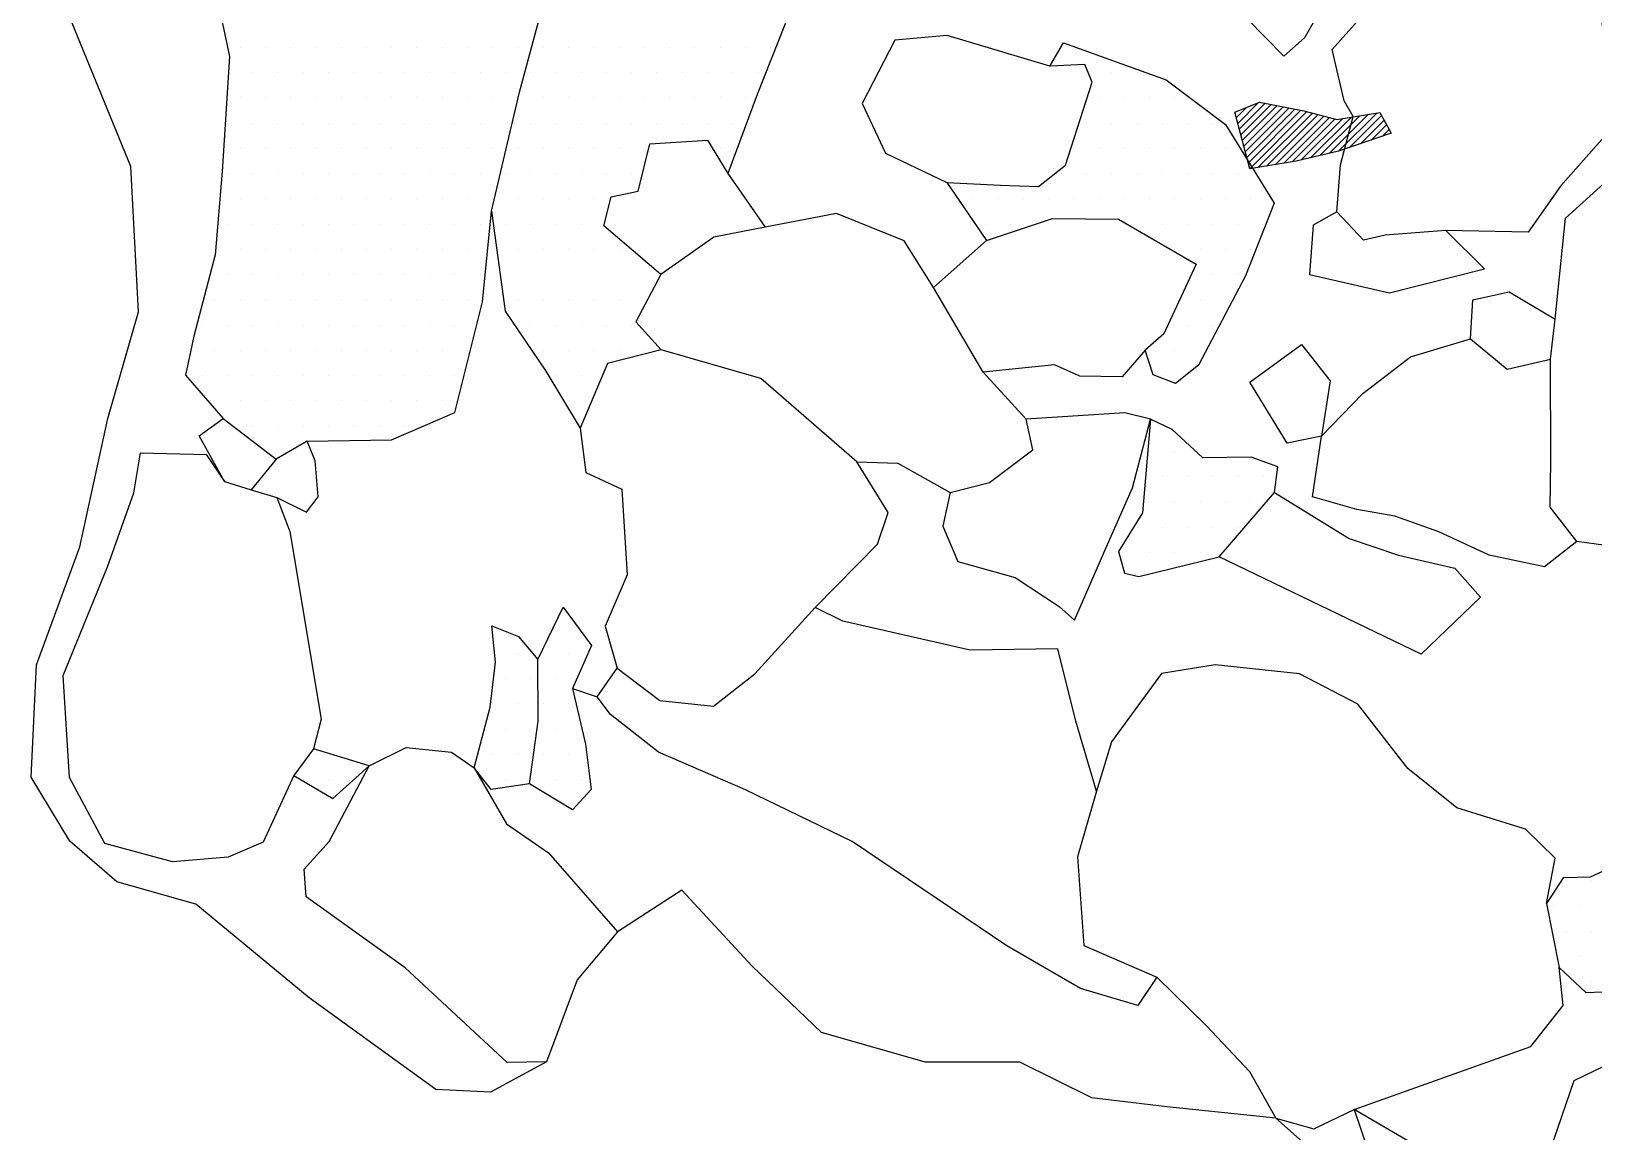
# Model space of a CAD drawing. Header units: metres. Extents: x -1500 to -958, y -1228 to -671.
# Drawn here: x -1367.8 to -1290.5, y -838.7 to -784.2 of the extents above; entities that cross this region are included whole.
import ezdxf

# ---------------------------------------------------------------- set-up
doc = ezdxf.new("R2010")
doc.units = ezdxf.units.M
doc.header["$LTSCALE"] = 25
doc.header["$MEASUREMENT"] = 0
doc.layers.get('0').update_dxf_attribs({"linetype": 'CONTINUOUS'})
for name, color, linetype in [('BEFUND', 1, 'CONTINUOUS'), ('KNOCHEN', 2, 'CONTINUOUS'), ('KNOCHENSCHRAFF', 2, 'CONTINUOUS'), ('STEINE', 4, 'CONTINUOUS'), ('STEINESCHRAFF', 4, 'CONTINUOUS')]:
    doc.layers.add(name, color=color, linetype=linetype)

# ---------------------------------------------------------------- blocks, each defined once
blk = doc.blocks.new('*X1')
at = {"color": 0}
for p, q in [((-1308.215, -788.492), (-1307.705, -787.981)), ((-1308.142, -788.772), (-1307.11, -787.74)), ((-1308.068, -789.052), (-1306.789, -787.773)), ((-1307.995, -789.332), (-1306.493, -787.831)), ((-1307.921, -789.612), (-1306.198, -787.889)), ((-1307.847, -789.892), (-1305.902, -787.946)), ((-1307.774, -790.172), (-1305.606, -788.004)), ((-1307.7, -790.452), (-1305.311, -788.062)), ((-1307.627, -790.732), (-1305.015, -788.12)), ((-1307.553, -791.012), (-1304.727, -788.186)), ((-1307.146, -790.958), (-1304.447, -788.259)), ((-1306.721, -790.886), (-1304.166, -788.332)), ((-1306.296, -790.815), (-1303.886, -788.405)), ((-1304.539, -790.473), (-1302.523, -788.457)), ((-1304.078, -790.365), (-1302.104, -788.391)), ((-1303.616, -790.257), (-1301.685, -788.325)), ((-1303.154, -790.148), (-1301.265, -788.259)), ((-1302.616, -789.964), (-1301.029, -788.377)), ((-1305.871, -790.743), (-1303.605, -788.478)), ((-1305.446, -790.672), (-1303.324, -788.551)), ((-1305.001, -790.581), (-1302.943, -788.523)), ((-1302.078, -789.779), (-1300.906, -788.607)), ((-1301.541, -789.595), (-1300.782, -788.837)), ((-1301.003, -789.411), (-1300.658, -789.067))]:
    blk.add_line(p, q, dxfattribs=at)
blk = doc.blocks.new('*X5')
at = {"color": 0}
for p, q in [((-1357.5, -785), (-1357.5, -785)), ((-1356.25, -785), (-1356.25, -785)), ((-1355, -785), (-1355, -785)), ((-1353.75, -785), (-1353.75, -785)), ((-1352.5, -785), (-1352.5, -785)), ((-1351.25, -785), (-1351.25, -785)), ((-1350, -785), (-1350, -785)), ((-1348.75, -785), (-1348.75, -785)), ((-1347.5, -785), (-1347.5, -785)), ((-1346.25, -785), (-1346.25, -785)), ((-1345, -785), (-1345, -785)), ((-1343.75, -785), (-1343.75, -785)), ((-1342.5, -785), (-1342.5, -785)), ((-1341.25, -785), (-1341.25, -785)), ((-1340, -785), (-1340, -785)), ((-1338.75, -785), (-1338.75, -785)), ((-1337.5, -785), (-1337.5, -785)), ((-1336.25, -785), (-1336.25, -785)), ((-1335, -785), (-1335, -785)), ((-1333.75, -785), (-1333.75, -785)), ((-1332.5, -785), (-1332.5, -785)), ((-1331.25, -785), (-1331.25, -785)), ((-1316.25, -785), (-1316.25, -785)), ((-1356.875, -786.25), (-1356.875, -786.25)), ((-1355.625, -786.25), (-1355.625, -786.25)), ((-1354.375, -786.25), (-1354.375, -786.25)), ((-1353.125, -786.25), (-1353.125, -786.25)), ((-1351.875, -786.25), (-1351.875, -786.25)), ((-1350.625, -786.25), (-1350.625, -786.25)), ((-1349.375, -786.25), (-1349.375, -786.25)), ((-1348.125, -786.25), (-1348.125, -786.25)), ((-1346.875, -786.25), (-1346.875, -786.25)), ((-1345.625, -786.25), (-1345.625, -786.25)), ((-1344.375, -786.25), (-1344.375, -786.25)), ((-1343.125, -786.25), (-1343.125, -786.25)), ((-1341.875, -786.25), (-1341.875, -786.25)), ((-1340.625, -786.25), (-1340.625, -786.25)), ((-1339.375, -786.25), (-1339.375, -786.25)), ((-1338.125, -786.25), (-1338.125, -786.25)), ((-1336.875, -786.25), (-1336.875, -786.25)), ((-1335.625, -786.25), (-1335.625, -786.25)), ((-1334.375, -786.25), (-1334.375, -786.25)), ((-1333.125, -786.25), (-1333.125, -786.25)), ((-1331.875, -786.25), (-1331.875, -786.25)), ((-1314.375, -786.25), (-1314.375, -786.25)), ((-1313.125, -786.25), (-1313.125, -786.25)), ((-1357.5, -787.5), (-1357.5, -787.5)), ((-1356.25, -787.5), (-1356.25, -787.5)), ((-1355, -787.5), (-1355, -787.5)), ((-1353.75, -787.5), (-1353.75, -787.5)), ((-1352.5, -787.5), (-1352.5, -787.5)), ((-1351.25, -787.5), (-1351.25, -787.5)), ((-1350, -787.5), (-1350, -787.5)), ((-1348.75, -787.5), (-1348.75, -787.5)), ((-1347.5, -787.5), (-1347.5, -787.5)), ((-1346.25, -787.5), (-1346.25, -787.5)), ((-1345, -787.5), (-1345, -787.5)), ((-1343.75, -787.5), (-1343.75, -787.5)), ((-1342.5, -787.5), (-1342.5, -787.5)), ((-1341.25, -787.5), (-1341.25, -787.5)), ((-1340, -787.5), (-1340, -787.5)), ((-1338.75, -787.5), (-1338.75, -787.5)), ((-1337.5, -787.5), (-1337.5, -787.5)), ((-1336.25, -787.5), (-1336.25, -787.5)), ((-1335, -787.5), (-1335, -787.5)), ((-1333.75, -787.5), (-1333.75, -787.5)), ((-1332.5, -787.5), (-1332.5, -787.5)), ((-1315, -787.5), (-1315, -787.5)), ((-1313.75, -787.5), (-1313.75, -787.5)), ((-1312.5, -787.5), (-1312.5, -787.5)), ((-1311.25, -787.5), (-1311.25, -787.5)), ((-1358.125, -788.75), (-1358.125, -788.75)), ((-1356.875, -788.75), (-1356.875, -788.75)), ((-1355.625, -788.75), (-1355.625, -788.75)), ((-1354.375, -788.75), (-1354.375, -788.75)), ((-1353.125, -788.75), (-1353.125, -788.75)), ((-1351.875, -788.75), (-1351.875, -788.75)), ((-1350.625, -788.75), (-1350.625, -788.75)), ((-1349.375, -788.75), (-1349.375, -788.75)), ((-1348.125, -788.75), (-1348.125, -788.75)), ((-1346.875, -788.75), (-1346.875, -788.75)), ((-1345.625, -788.75), (-1345.625, -788.75)), ((-1344.375, -788.75), (-1344.375, -788.75)), ((-1343.125, -788.75), (-1343.125, -788.75)), ((-1341.875, -788.75), (-1341.875, -788.75)), ((-1340.625, -788.75), (-1340.625, -788.75)), ((-1339.375, -788.75), (-1339.375, -788.75)), ((-1338.125, -788.75), (-1338.125, -788.75)), ((-1336.875, -788.75), (-1336.875, -788.75)), ((-1335.625, -788.75), (-1335.625, -788.75)), ((-1334.375, -788.75), (-1334.375, -788.75)), ((-1333.125, -788.75), (-1333.125, -788.75)), ((-1315.625, -788.75), (-1315.625, -788.75)), ((-1314.375, -788.75), (-1314.375, -788.75)), ((-1313.125, -788.75), (-1313.125, -788.75)), ((-1311.875, -788.75), (-1311.875, -788.75)), ((-1310.625, -788.75), (-1310.625, -788.75)), ((-1309.375, -788.75), (-1309.375, -788.75)), ((-1357.5, -790), (-1357.5, -790)), ((-1356.25, -790), (-1356.25, -790)), ((-1355, -790), (-1355, -790)), ((-1353.75, -790), (-1353.75, -790)), ((-1352.5, -790), (-1352.5, -790)), ((-1351.25, -790), (-1351.25, -790)), ((-1350, -790), (-1350, -790)), ((-1348.75, -790), (-1348.75, -790)), ((-1347.5, -790), (-1347.5, -790)), ((-1346.25, -790), (-1346.25, -790)), ((-1345, -790), (-1345, -790)), ((-1343.75, -790), (-1343.75, -790)), ((-1342.5, -790), (-1342.5, -790)), ((-1341.25, -790), (-1341.25, -790)), ((-1340, -790), (-1340, -790)), ((-1338.75, -790), (-1338.75, -790)), ((-1337.5, -790), (-1337.5, -790)), ((-1333.75, -790), (-1333.75, -790)), ((-1316.25, -790), (-1316.25, -790)), ((-1315, -790), (-1315, -790)), ((-1313.75, -790), (-1313.75, -790)), ((-1312.5, -790), (-1312.5, -790)), ((-1311.25, -790), (-1311.25, -790)), ((-1310, -790), (-1310, -790)), ((-1308.75, -790), (-1308.75, -790)), ((-1358.125, -791.25), (-1358.125, -791.25)), ((-1356.875, -791.25), (-1356.875, -791.25)), ((-1355.625, -791.25), (-1355.625, -791.25)), ((-1354.375, -791.25), (-1354.375, -791.25)), ((-1353.125, -791.25), (-1353.125, -791.25)), ((-1351.875, -791.25), (-1351.875, -791.25)), ((-1350.625, -791.25), (-1350.625, -791.25)), ((-1349.375, -791.25), (-1349.375, -791.25)), ((-1348.125, -791.25), (-1348.125, -791.25)), ((-1346.875, -791.25), (-1346.875, -791.25)), ((-1345.625, -791.25), (-1345.625, -791.25)), ((-1344.375, -791.25), (-1344.375, -791.25)), ((-1343.125, -791.25), (-1343.125, -791.25)), ((-1341.875, -791.25), (-1341.875, -791.25)), ((-1340.625, -791.25), (-1340.625, -791.25)), ((-1339.375, -791.25), (-1339.375, -791.25)), ((-1338.125, -791.25), (-1338.125, -791.25)), ((-1316.875, -791.25), (-1316.875, -791.25)), ((-1315.625, -791.25), (-1315.625, -791.25)), ((-1314.375, -791.25), (-1314.375, -791.25)), ((-1313.125, -791.25), (-1313.125, -791.25)), ((-1311.875, -791.25), (-1311.875, -791.25)), ((-1310.625, -791.25), (-1310.625, -791.25)), ((-1309.375, -791.25), (-1309.375, -791.25)), ((-1308.125, -791.25), (-1308.125, -791.25)), ((-1357.5, -792.5), (-1357.5, -792.5)), ((-1356.25, -792.5), (-1356.25, -792.5)), ((-1355, -792.5), (-1355, -792.5)), ((-1353.75, -792.5), (-1353.75, -792.5)), ((-1352.5, -792.5), (-1352.5, -792.5)), ((-1351.25, -792.5), (-1351.25, -792.5)), ((-1350, -792.5), (-1350, -792.5)), ((-1348.75, -792.5), (-1348.75, -792.5)), ((-1347.5, -792.5), (-1347.5, -792.5)), ((-1346.25, -792.5), (-1346.25, -792.5)), ((-1345, -792.5), (-1345, -792.5)), ((-1343.75, -792.5), (-1343.75, -792.5)), ((-1342.5, -792.5), (-1342.5, -792.5)), ((-1341.25, -792.5), (-1341.25, -792.5)), ((-1340, -792.5), (-1340, -792.5)), ((-1321.25, -792.5), (-1321.25, -792.5)), ((-1320, -792.5), (-1320, -792.5)), ((-1318.75, -792.5), (-1318.75, -792.5)), ((-1317.5, -792.5), (-1317.5, -792.5)), ((-1316.25, -792.5), (-1316.25, -792.5)), ((-1315, -792.5), (-1315, -792.5)), ((-1313.75, -792.5), (-1313.75, -792.5)), ((-1312.5, -792.5), (-1312.5, -792.5)), ((-1311.25, -792.5), (-1311.25, -792.5)), ((-1310, -792.5), (-1310, -792.5)), ((-1308.75, -792.5), (-1308.75, -792.5)), ((-1307.5, -792.5), (-1307.5, -792.5)), ((-1358.125, -793.75), (-1358.125, -793.75)), ((-1356.875, -793.75), (-1356.875, -793.75)), ((-1355.625, -793.75), (-1355.625, -793.75)), ((-1354.375, -793.75), (-1354.375, -793.75)), ((-1353.125, -793.75), (-1353.125, -793.75)), ((-1351.875, -793.75), (-1351.875, -793.75)), ((-1350.625, -793.75), (-1350.625, -793.75)), ((-1349.375, -793.75), (-1349.375, -793.75)), ((-1348.125, -793.75), (-1348.125, -793.75)), ((-1346.875, -793.75), (-1346.875, -793.75)), ((-1345.625, -793.75), (-1345.625, -793.75)), ((-1344.375, -793.75), (-1344.375, -793.75)), ((-1343.125, -793.75), (-1343.125, -793.75)), ((-1341.875, -793.75), (-1341.875, -793.75)), ((-1340.625, -793.75), (-1340.625, -793.75)), ((-1320.625, -793.75), (-1320.625, -793.75)), ((-1319.375, -793.75), (-1319.375, -793.75)), ((-1318.125, -793.75), (-1318.125, -793.75)), ((-1313.125, -793.75), (-1313.125, -793.75)), ((-1311.875, -793.75), (-1311.875, -793.75)), ((-1310.625, -793.75), (-1310.625, -793.75)), ((-1309.375, -793.75), (-1309.375, -793.75)), ((-1308.125, -793.75), (-1308.125, -793.75)), ((-1306.875, -793.75), (-1306.875, -793.75)), ((-1357.5, -795), (-1357.5, -795)), ((-1356.25, -795), (-1356.25, -795)), ((-1355, -795), (-1355, -795)), ((-1353.75, -795), (-1353.75, -795)), ((-1352.5, -795), (-1352.5, -795)), ((-1351.25, -795), (-1351.25, -795)), ((-1350, -795), (-1350, -795)), ((-1348.75, -795), (-1348.75, -795)), ((-1347.5, -795), (-1347.5, -795)), ((-1346.25, -795), (-1346.25, -795)), ((-1343.75, -795), (-1343.75, -795)), ((-1342.5, -795), (-1342.5, -795)), ((-1341.25, -795), (-1341.25, -795)), ((-1340, -795), (-1340, -795)), ((-1338.75, -795), (-1338.75, -795)), ((-1311.25, -795), (-1311.25, -795)), ((-1310, -795), (-1310, -795)), ((-1308.75, -795), (-1308.75, -795)), ((-1307.5, -795), (-1307.5, -795)), ((-1358.125, -796.25), (-1358.125, -796.25)), ((-1356.875, -796.25), (-1356.875, -796.25)), ((-1355.625, -796.25), (-1355.625, -796.25)), ((-1354.375, -796.25), (-1354.375, -796.25)), ((-1353.125, -796.25), (-1353.125, -796.25)), ((-1351.875, -796.25), (-1351.875, -796.25)), ((-1350.625, -796.25), (-1350.625, -796.25)), ((-1349.375, -796.25), (-1349.375, -796.25)), ((-1348.125, -796.25), (-1348.125, -796.25)), ((-1346.875, -796.25), (-1346.875, -796.25)), ((-1345.625, -796.25), (-1345.625, -796.25)), ((-1309.375, -796.25), (-1309.375, -796.25)), ((-1308.125, -796.25), (-1308.125, -796.25)), ((-1358.75, -797.5), (-1358.75, -797.5)), ((-1357.5, -797.5), (-1357.5, -797.5)), ((-1356.25, -797.5), (-1356.25, -797.5)), ((-1355, -797.5), (-1355, -797.5)), ((-1353.75, -797.5), (-1353.75, -797.5)), ((-1352.5, -797.5), (-1352.5, -797.5)), ((-1351.25, -797.5), (-1351.25, -797.5)), ((-1350, -797.5), (-1350, -797.5)), ((-1348.75, -797.5), (-1348.75, -797.5)), ((-1347.5, -797.5), (-1347.5, -797.5)), ((-1346.25, -797.5), (-1346.25, -797.5)), ((-1343.75, -797.5), (-1343.75, -797.5)), ((-1342.5, -797.5), (-1342.5, -797.5)), ((-1341.25, -797.5), (-1341.25, -797.5)), ((-1340, -797.5), (-1340, -797.5)), ((-1338.75, -797.5), (-1338.75, -797.5)), ((-1337.5, -797.5), (-1337.5, -797.5)), ((-1310, -797.5), (-1310, -797.5)), ((-1308.75, -797.5), (-1308.75, -797.5)), ((-1359.375, -798.75), (-1359.375, -798.75)), ((-1358.125, -798.75), (-1358.125, -798.75)), ((-1356.875, -798.75), (-1356.875, -798.75)), ((-1355.625, -798.75), (-1355.625, -798.75)), ((-1354.375, -798.75), (-1354.375, -798.75)), ((-1353.125, -798.75), (-1353.125, -798.75)), ((-1351.875, -798.75), (-1351.875, -798.75)), ((-1350.625, -798.75), (-1350.625, -798.75)), ((-1349.375, -798.75), (-1349.375, -798.75)), ((-1348.125, -798.75), (-1348.125, -798.75)), ((-1346.875, -798.75), (-1346.875, -798.75)), ((-1343.125, -798.75), (-1343.125, -798.75)), ((-1341.875, -798.75), (-1341.875, -798.75)), ((-1340.625, -798.75), (-1340.625, -798.75)), ((-1339.375, -798.75), (-1339.375, -798.75)), ((-1338.125, -798.75), (-1338.125, -798.75)), ((-1310.625, -798.75), (-1310.625, -798.75)), ((-1309.375, -798.75), (-1309.375, -798.75)), ((-1358.75, -800), (-1358.75, -800)), ((-1357.5, -800), (-1357.5, -800)), ((-1356.25, -800), (-1356.25, -800)), ((-1355, -800), (-1355, -800)), ((-1353.75, -800), (-1353.75, -800)), ((-1352.5, -800), (-1352.5, -800)), ((-1351.25, -800), (-1351.25, -800)), ((-1350, -800), (-1350, -800)), ((-1348.75, -800), (-1348.75, -800)), ((-1347.5, -800), (-1347.5, -800)), ((-1346.25, -800), (-1346.25, -800)), ((-1342.5, -800), (-1342.5, -800)), ((-1341.25, -800), (-1341.25, -800)), ((-1340, -800), (-1340, -800)), ((-1338.75, -800), (-1338.75, -800)), ((-1337.5, -800), (-1337.5, -800)), ((-1312.5, -800), (-1312.5, -800)), ((-1311.25, -800), (-1311.25, -800)), ((-1310, -800), (-1310, -800)), ((-1359.375, -801.25), (-1359.375, -801.25)), ((-1358.125, -801.25), (-1358.125, -801.25)), ((-1356.875, -801.25), (-1356.875, -801.25)), ((-1355.625, -801.25), (-1355.625, -801.25)), ((-1354.375, -801.25), (-1354.375, -801.25)), ((-1353.125, -801.25), (-1353.125, -801.25)), ((-1351.875, -801.25), (-1351.875, -801.25)), ((-1350.625, -801.25), (-1350.625, -801.25)), ((-1349.375, -801.25), (-1349.375, -801.25)), ((-1348.125, -801.25), (-1348.125, -801.25)), ((-1346.875, -801.25), (-1346.875, -801.25)), ((-1341.875, -801.25), (-1341.875, -801.25)), ((-1340.625, -801.25), (-1340.625, -801.25)), ((-1311.875, -801.25), (-1311.875, -801.25)), ((-1358.75, -802.5), (-1358.75, -802.5)), ((-1357.5, -802.5), (-1357.5, -802.5)), ((-1356.25, -802.5), (-1356.25, -802.5)), ((-1355, -802.5), (-1355, -802.5)), ((-1353.75, -802.5), (-1353.75, -802.5)), ((-1352.5, -802.5), (-1352.5, -802.5)), ((-1351.25, -802.5), (-1351.25, -802.5)), ((-1350, -802.5), (-1350, -802.5)), ((-1348.75, -802.5), (-1348.75, -802.5)), ((-1347.5, -802.5), (-1347.5, -802.5)), ((-1341.25, -802.5), (-1341.25, -802.5)), ((-1356.875, -803.75), (-1356.875, -803.75)), ((-1355.625, -803.75), (-1355.625, -803.75)), ((-1354.375, -803.75), (-1354.375, -803.75)), ((-1353.125, -803.75), (-1353.125, -803.75)), ((-1351.875, -803.75), (-1351.875, -803.75)), ((-1350.625, -803.75), (-1350.625, -803.75)), ((-1349.375, -803.75), (-1349.375, -803.75)), ((-1311.875, -803.75), (-1311.875, -803.75)), ((-1312.5, -805), (-1312.5, -805)), ((-1311.25, -805), (-1311.25, -805)), ((-1311.875, -806.25), (-1311.875, -806.25)), ((-1310.625, -806.25), (-1310.625, -806.25)), ((-1309.375, -806.25), (-1309.375, -806.25)), ((-1308.125, -806.25), (-1308.125, -806.25)), ((-1306.875, -806.25), (-1306.875, -806.25)), ((-1312.5, -807.5), (-1312.5, -807.5)), ((-1311.25, -807.5), (-1311.25, -807.5)), ((-1310, -807.5), (-1310, -807.5)), ((-1308.75, -807.5), (-1308.75, -807.5)), ((-1307.5, -807.5), (-1307.5, -807.5)), ((-1313.125, -808.75), (-1313.125, -808.75)), ((-1311.875, -808.75), (-1311.875, -808.75)), ((-1310.625, -808.75), (-1310.625, -808.75)), ((-1309.375, -808.75), (-1309.375, -808.75)), ((-1308.125, -808.75), (-1308.125, -808.75)), ((-1313.75, -810), (-1313.75, -810)), ((-1312.5, -810), (-1312.5, -810)), ((-1311.25, -810), (-1311.25, -810)), ((-1310, -810), (-1310, -810)), ((-1341.875, -813.75), (-1341.875, -813.75)), ((-1343.75, -815), (-1343.75, -815)), ((-1342.5, -815), (-1342.5, -815)), ((-1341.25, -815), (-1341.25, -815)), ((-1344.375, -816.25), (-1344.375, -816.25)), ((-1343.125, -816.25), (-1343.125, -816.25)), ((-1341.875, -816.25), (-1341.875, -816.25)), ((-1345, -817.5), (-1345, -817.5)), ((-1343.75, -817.5), (-1343.75, -817.5)), ((-1342.5, -817.5), (-1342.5, -817.5)), ((-1341.25, -817.5), (-1341.25, -817.5)), ((-1344.375, -818.75), (-1344.375, -818.75)), ((-1343.125, -818.75), (-1343.125, -818.75)), ((-1341.875, -818.75), (-1341.875, -818.75)), ((-1340.625, -818.75), (-1340.625, -818.75)), ((-1353.75, -820), (-1353.75, -820)), ((-1345, -820), (-1345, -820)), ((-1343.75, -820), (-1343.75, -820)), ((-1342.5, -820), (-1342.5, -820)), ((-1341.25, -820), (-1341.25, -820)), ((-1354.375, -821.25), (-1354.375, -821.25)), ((-1353.125, -821.25), (-1353.125, -821.25)), ((-1344.375, -821.25), (-1344.375, -821.25)), ((-1343.125, -821.25), (-1343.125, -821.25)), ((-1341.875, -821.25), (-1341.875, -821.25)), ((-1340.625, -821.25), (-1340.625, -821.25)), ((-1341.25, -822.5), (-1341.25, -822.5))]:
    blk.add_line(p, q, dxfattribs=at)
blk = doc.blocks.new('*X6')
at = {"color": 0}
for p, q in [((-1291.875, -826.25), (-1291.875, -826.25)), ((-1290.625, -826.25), (-1290.625, -826.25)), ((-1289.375, -826.25), (-1289.375, -826.25)), ((-1288.125, -826.25), (-1288.125, -826.25)), ((-1286.875, -826.25), (-1286.875, -826.25)), ((-1285.625, -826.25), (-1285.625, -826.25)), ((-1284.375, -826.25), (-1284.375, -826.25)), ((-1292.5, -827.5), (-1292.5, -827.5)), ((-1291.25, -827.5), (-1291.25, -827.5)), ((-1290, -827.5), (-1290, -827.5)), ((-1288.75, -827.5), (-1288.75, -827.5)), ((-1287.5, -827.5), (-1287.5, -827.5)), ((-1286.25, -827.5), (-1286.25, -827.5)), ((-1285, -827.5), (-1285, -827.5)), ((-1283.75, -827.5), (-1283.75, -827.5)), ((-1291.875, -828.75), (-1291.875, -828.75)), ((-1290.625, -828.75), (-1290.625, -828.75)), ((-1289.375, -828.75), (-1289.375, -828.75)), ((-1288.125, -828.75), (-1288.125, -828.75)), ((-1286.875, -828.75), (-1286.875, -828.75)), ((-1285.625, -828.75), (-1285.625, -828.75)), ((-1284.375, -828.75), (-1284.375, -828.75)), ((-1291.25, -830), (-1291.25, -830)), ((-1290, -830), (-1290, -830)), ((-1288.75, -830), (-1288.75, -830)), ((-1287.5, -830), (-1287.5, -830)), ((-1286.25, -830), (-1286.25, -830)), ((-1285, -830), (-1285, -830)), ((-1283.75, -830), (-1283.75, -830)), ((-1290.625, -831.25), (-1290.625, -831.25)), ((-1289.375, -831.25), (-1289.375, -831.25)), ((-1288.125, -831.25), (-1288.125, -831.25)), ((-1286.875, -831.25), (-1286.875, -831.25)), ((-1285.625, -831.25), (-1285.625, -831.25)), ((-1284.375, -831.25), (-1284.375, -831.25)), ((-1301.875, -838.75), (-1301.875, -838.75)), ((-1300.625, -838.75), (-1300.625, -838.75)), ((-1301.25, -840), (-1301.25, -840)), ((-1300, -840), (-1300, -840)), ((-1298.75, -840), (-1298.75, -840)), ((-1300.625, -841.25), (-1300.625, -841.25)), ((-1299.375, -841.25), (-1299.375, -841.25)), ((-1298.125, -841.25), (-1298.125, -841.25)), ((-1296.875, -841.25), (-1296.875, -841.25)), ((-1301.25, -842.5), (-1301.25, -842.5)), ((-1300, -842.5), (-1300, -842.5)), ((-1298.75, -842.5), (-1298.75, -842.5)), ((-1297.5, -842.5), (-1297.5, -842.5)), ((-1296.25, -842.5), (-1296.25, -842.5)), ((-1295, -842.5), (-1295, -842.5)), ((-1299.375, -843.75), (-1299.375, -843.75)), ((-1298.125, -843.75), (-1298.125, -843.75)), ((-1296.875, -843.75), (-1296.875, -843.75)), ((-1295.625, -843.75), (-1295.625, -843.75)), ((-1294.375, -843.75), (-1294.375, -843.75)), ((-1298.75, -845), (-1298.75, -845)), ((-1297.5, -845), (-1297.5, -845)), ((-1296.25, -845), (-1296.25, -845)), ((-1295, -845), (-1295, -845)), ((-1296.875, -846.25), (-1296.875, -846.25)), ((-1295.625, -846.25), (-1295.625, -846.25))]:
    blk.add_line(p, q, dxfattribs=at)

msp = doc.modelspace()

# ---------------------------------------------------------------- linework, layer by layer
at = {"layer": 'BEFUND'}
for points in [[(-1342.345, -835.213), (-1345.11, -836.715), (-1347.808, -836.587), (-1354.081, -832.046), (-1359.691, -827.409), (-1363.602, -826.303), (-1365.926, -824.295), (-1367.832, -821.119), (-1367.575, -815.57), (-1365.432, -809.733), (-1364.048, -803.379), (-1362.521, -798.097), (-1362.912, -790.911), (-1366.098, -783.089), (-1366.456, -777.839), (-1366.276, -769.539), (-1365.381, -761.093), (-1361.361, -756.037), (-1355.38, -748.25), (-1352.834, -742.977)], [(-1301.563, -842.167), (-1306.261, -837.997), (-1311.654, -837.437), (-1315.368, -836.995), (-1318.917, -835.23), (-1323.602, -835.236), (-1328.733, -833.762), (-1332.165, -830.47), (-1335.644, -826.719), (-1338.821, -828.777)]]:
    msp.add_lwpolyline(points, dxfattribs=at)
at = {"layer": 'KNOCHEN'}
msp.add_lwpolyline([(-1303.161, -790.15), (-1305.254, -790.64), (-1307.55, -791.026), (-1308.287, -788.217), (-1307.06, -787.72), (-1304.874, -788.148), (-1303.248, -788.571), (-1301.106, -788.234), (-1300.555, -789.258), (-1303.161, -790.15)], dxfattribs=at)
at = {"layer": 'STEINE'}
for points in [[(-1309.775, -778.577), (-1311.154, -773.522), (-1308.321, -770.136), (-1306.621, -768.115), (-1306.385, -764.705), (-1305.764, -763.641), (-1303.467, -763.153), (-1300.429, -765.066), (-1297.394, -767.285), (-1293.68, -767.727), (-1294.574, -770.673), (-1298.762, -777.357), (-1303.649, -782.455), (-1304.84, -784.532), (-1305.867, -785.439), (-1307.683, -783.588), (-1309.384, -780.262), (-1309.775, -778.577)], [(-1354.178, -804.491), (-1350.001, -804.428), (-1346.881, -803.083), (-1345.505, -797.595), (-1345.056, -793.117), (-1343.676, -787.222), (-1341.987, -780.973), (-1341.324, -775.479), (-1340.762, -769.881), (-1343.721, -764.964)], [(-1332.326, -777.244), (-1330.049, -778.895), (-1329.146, -780.33), (-1331.911, -787.333), (-1333.374, -791.241)], [(-1302.883, -787.657), (-1303.47, -785.105), (-1298.117, -779.095), (-1295.968, -778.096), (-1292.46, -778.791), (-1290.256, -782.683), (-1289.499, -788.853), (-1292.176, -791.884), (-1293.777, -794.16), (-1297.85, -794.071), (-1300.857, -794.297), (-1301.929, -794.542), (-1303.241, -793.154), (-1303.066, -790.813), (-1302.432, -788.425), (-1302.883, -787.657)], [(-1359.241, -779.69), (-1358.022, -785.457), (-1358.381, -791.158), (-1358.726, -795.28), (-1359.782, -799.294), (-1360.208, -801.225), (-1358.344, -803.382)], [(-1315.353, -786.725), (-1315.701, -785.856), (-1317.434, -785.941), (-1322.512, -784.416), (-1325.112, -784.646), (-1326.721, -787.789), (-1325.572, -790.245), (-1322.53, -791.699), (-1319.883, -791.826), (-1317.999, -791.895), (-1316.665, -790.838), (-1315.353, -786.725)], [(-1317.434, -785.941), (-1316.76, -784.776), (-1311.685, -786.607), (-1308.751, -788.824), (-1306.343, -792.718), (-1307.752, -796.321), (-1310.086, -800.73), (-1311.215, -801.636), (-1312.332, -801.218), (-1312.727, -799.992)], [(-1272.178, -788.456), (-1276.364, -794.834), (-1281.581, -802.577), (-1284.933, -806.977), (-1288.983, -809.791), (-1291.374, -809.463), (-1292.682, -807.77), (-1292.661, -805.478), (-1292.664, -800.436), (-1292.442, -798.451), (-1291.936, -793.465), (-1290.036, -791.751), (-1285.521, -788.228), (-1281.484, -786.891), (-1276.932, -784.846), (-1272.754, -784.63), (-1271.394, -786.324), (-1272.178, -788.456)], [(-1336.681, -796.252), (-1339.511, -793.831), (-1339.141, -792.409), (-1337.814, -792.116), (-1337.231, -789.778), (-1334.378, -789.601), (-1333.374, -791.241), (-1331.515, -793.907)], [(-1322.53, -791.699), (-1320.571, -794.57)], [(-1345.056, -793.117), (-1344.389, -798.064), (-1342.38, -801.037), (-1340.675, -803.854)], [(-1326.99, -805.511), (-1324.953, -805.581), (-1322.369, -807.032), (-1320.429, -806.541), (-1318.275, -804.931), (-1318.617, -803.4), (-1320.734, -801.088), (-1323.19, -796.888), (-1324.646, -794.583), (-1327.994, -793.227), (-1331.515, -793.907), (-1334.066, -794.392), (-1336.681, -796.252), (-1337.926, -798.583), (-1336.665, -799.97)], [(-1323.19, -796.888), (-1320.571, -794.57), (-1317.301, -793.48), (-1314.042, -793.511), (-1310.192, -795.737), (-1311.803, -799.186), (-1312.727, -799.992), (-1313.86, -801.305), (-1315.948, -801.286), (-1317.216, -800.714), (-1320.734, -801.088)], [(-1303.241, -793.154), (-1304.418, -793.806), (-1304.594, -796.249), (-1300.63, -797.152), (-1295.933, -795.974), (-1297.85, -794.071)], [(-1296.628, -799.431), (-1296.507, -797.496), (-1294.721, -797.106), (-1292.442, -798.451)], [(-1338.851, -815.738), (-1336.727, -817.337), (-1334.081, -817.617), (-1332.029, -816.006), (-1329.044, -812.724), (-1325.958, -809.595), (-1325.434, -808.021), (-1326.99, -805.511), (-1331.738, -801.392), (-1336.665, -799.97), (-1339.32, -800.658), (-1340.675, -803.854), (-1340.39, -806.047), (-1338.615, -806.878), (-1338.349, -811.108), (-1339.443, -813.645), (-1338.851, -815.738)], [(-1304.007, -804.251), (-1305.691, -804.591), (-1307.547, -801.569), (-1304.983, -799.708), (-1303.574, -801.504), (-1304.007, -804.251)], [(-1291.374, -809.463), (-1292.965, -810.721), (-1295.71, -810.135), (-1298.195, -808.991), (-1300.377, -808.206), (-1302.259, -807.883), (-1304.443, -807.251), (-1304.007, -804.251), (-1301.95, -802.131), (-1299.59, -800.319), (-1296.628, -799.431), (-1294.808, -800.925), (-1292.664, -800.436)], [(-1322.369, -807.032), (-1322.741, -808.709), (-1321.994, -810.448), (-1319.149, -811.238), (-1316.973, -812.685), (-1316.215, -813.354), (-1314.653, -809.753), (-1313.352, -806.811), (-1312.454, -803.407), (-1313.724, -803.089), (-1318.617, -803.4)], [(-1358.271, -806.49), (-1359.523, -804.237), (-1358.344, -803.382), (-1355.714, -805.393), (-1356.951, -806.909)], [(-1312.454, -803.407), (-1312.854, -808.038), (-1314.044, -809.962), (-1313.748, -811.035), (-1313.037, -811.194), (-1309.055, -810.213), (-1306.325, -807.03), (-1306.161, -805.758), (-1307.48, -805.287), (-1309.874, -805.316), (-1311.389, -803.926), (-1312.454, -803.407)], [(-1355.681, -807.278), (-1354.211, -808.005), (-1353.643, -807.246), (-1353.779, -805.462), (-1354.178, -804.491), (-1355.714, -805.393)], [(-1354.843, -821.038), (-1356.351, -824.334), (-1358.09, -825.082), (-1360.842, -825.31), (-1364.195, -824.413), (-1365.947, -821.137), (-1366.256, -816.091), (-1364.066, -810.713), (-1362.759, -807.058), (-1362.434, -805.075), (-1359.175, -805.157), (-1358.271, -806.49), (-1356.951, -806.909), (-1355.681, -807.278), (-1355.035, -808.965), (-1353.492, -818.249), (-1353.863, -819.723), (-1354.843, -821.038)], [(-1306.325, -807.03), (-1302.629, -809.306), (-1300.192, -810.144), (-1297.397, -810.781), (-1296.137, -812.219), (-1299.067, -815.044), (-1309.055, -810.213)], [(-1343.183, -821.453), (-1342.747, -818.35), (-1342.769, -815.294), (-1341.522, -812.708), (-1340.114, -814.606), (-1341.051, -816.736), (-1340.415, -819.493), (-1340.13, -821.736), (-1341.056, -822.746), (-1343.183, -821.453)], [(-1315.123, -821.819), (-1316.16, -818.346), (-1317.043, -814.773), (-1321.373, -814.834), (-1327.675, -813.399), (-1329.044, -812.724)], [(-1343.183, -821.453), (-1345.071, -821.741), (-1345.926, -820.663), (-1345.134, -817.666), (-1344.858, -815.427), (-1345.045, -813.643), (-1343.726, -814.165), (-1342.769, -815.294)], [(-1312.154, -831.015), (-1313.084, -832.432), (-1315.928, -831.591), (-1319.575, -829.468), (-1327.218, -824.303), (-1332.491, -821.757), (-1336.802, -819.883), (-1339.178, -818.027), (-1339.832, -817.155), (-1338.851, -815.738)], [(-1292.867, -827.377), (-1292.439, -825.14), (-1293.902, -823.7), (-1297.305, -822.649), (-1299.731, -820.691), (-1302.197, -817.51), (-1305.086, -816.006), (-1309.258, -815.559), (-1311.91, -815.992), (-1314.387, -819.381), (-1315.123, -821.819), (-1316.071, -825.07), (-1315.755, -829.453), (-1312.154, -831.015)], [(-1341.051, -816.736), (-1339.832, -817.155)], [(-1354.843, -821.038), (-1352.918, -822.176), (-1351.12, -820.563), (-1353.863, -819.723)], [(-1345.926, -820.663), (-1344.323, -823.429), (-1342.248, -824.874), (-1338.821, -828.777), (-1340.83, -831.152), (-1342.345, -835.213), (-1344.281, -835.245), (-1349.33, -830.563), (-1354.238, -827.053), (-1354.326, -825.677), (-1353.091, -824.314), (-1351.12, -820.563), (-1349.278, -819.664), (-1347.04, -819.889), (-1345.926, -820.663)], [(-1292.235, -830.541), (-1290.922, -831.775), (-1288.884, -831.693), (-1286.588, -831.256), (-1284.553, -831.53), (-1283.679, -830.621), (-1283.864, -828.582), (-1282.981, -826.808), (-1284.754, -825.823), (-1288.874, -825.224), (-1290.716, -826.073), (-1292.04, -826.111), (-1292.867, -827.377), (-1292.235, -830.541)], [(-1312.154, -831.015), (-1309.681, -833.432), (-1307.563, -835.693), (-1306.261, -837.997), (-1304.381, -838.524), (-1302.386, -837.576), (-1293.647, -834.449), (-1292.049, -832.427), (-1292.235, -830.541)], [(-1275.639, -842.208), (-1275.978, -840.371), (-1278.432, -835.968), (-1281.314, -833.699), (-1283.393, -832.712), (-1288.71, -834.801), (-1291.524, -836.15), (-1292.519, -839.095), (-1294.484, -842.183), (-1293.949, -844.938), (-1292.332, -846.227), (-1290.24, -845.89), (-1288.256, -846.062), (-1286.631, -846.586), (-1284.533, -845.536), (-1281.881, -845.256), (-1280.404, -845.168), (-1277.379, -843.057), (-1275.639, -842.208)], [(-1302.386, -837.576), (-1301.642, -839.773), (-1301.563, -842.167), (-1299.296, -844.837), (-1297.322, -846.129), (-1295.545, -846.706), (-1294.369, -846.208), (-1293.949, -844.938)], [(-1294.484, -842.183), (-1302.386, -837.576)]]:
    msp.add_lwpolyline(points, dxfattribs=at)

# ---------------------------------------------------------------- block references
at = {"layer": 'KNOCHENSCHRAFF'}
msp.add_blockref('*X1', (0, 0), dxfattribs=at)
at = {"layer": 'STEINESCHRAFF'}
for name in ['*X5', '*X6']:
    msp.add_blockref(name, (0, 0), dxfattribs=at)

doc.saveas('drawing.dxf')
